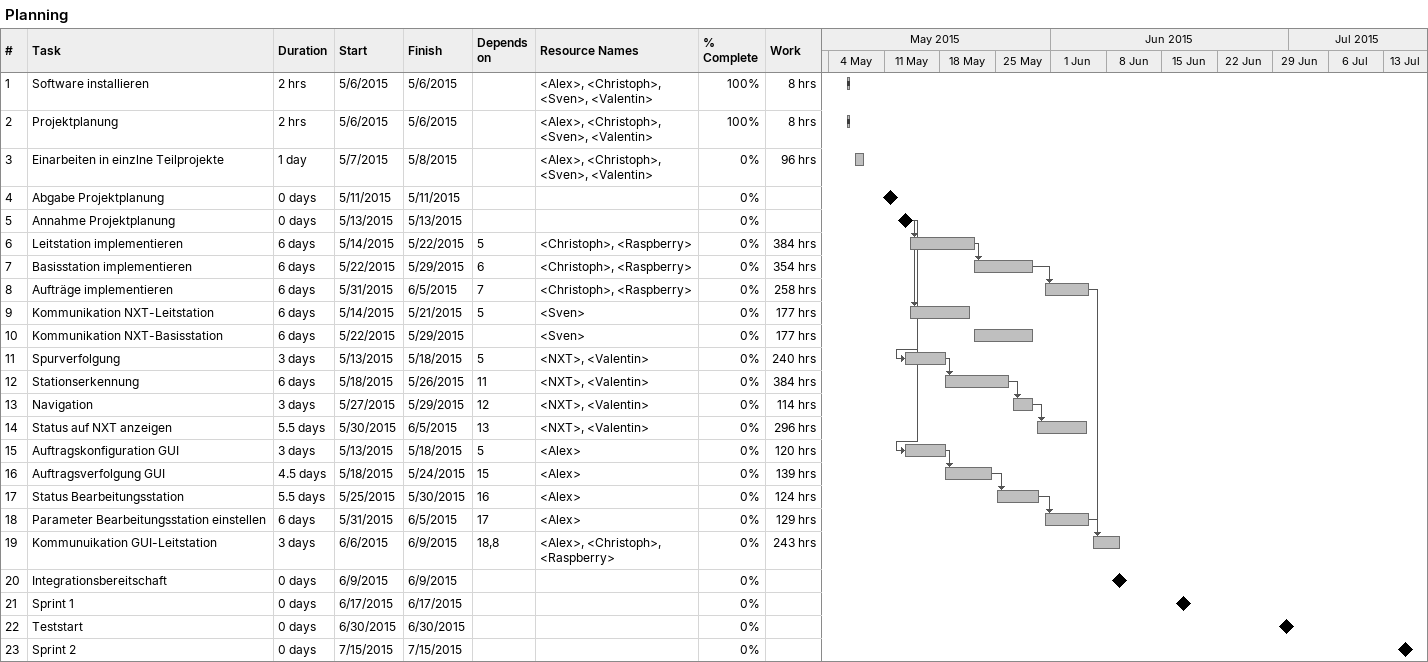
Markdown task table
Planning

| ID | Task | Duration | Start | Finish | Predecessors | Resources | % complete | Work (h) |
|---|---|---|---|---|---|---|---|---|
| 1 | Software installieren | 2h | 2015-05-06 | 2015-05-06 |  | <Alex>, <Christoph>, <Sven>, <Valentin> | 100 | 8 |
| 2 | Projektplanung | 2h | 2015-05-06 | 2015-05-06 |  | <Alex>, <Christoph>, <Sven>, <Valentin> | 100 | 8 |
| 3 | Einarbeiten in einzlne Teilprojekte | 1d | 2015-05-07 | 2015-05-08 |  | <Alex>, <Christoph>, <Sven>, <Valentin> | 0 | 96 |
| 4 | Abgabe Projektplanung | 0d | 2015-05-11 | 2015-05-11 |  |  | 0 |  |
| 5 | Annahme Projektplanung | 0d | 2015-05-13 | 2015-05-13 |  |  | 0 |  |
| 6 | Leitstation implementieren | 6d | 2015-05-14 | 2015-05-22 | 5 | <Christoph>, <Raspberry> | 0 | 384 |
| 7 | Basisstation implementieren | 6d | 2015-05-22 | 2015-05-29 | 6 | <Christoph>, <Raspberry> | 0 | 354 |
| 8 | Aufträge implementieren | 6d | 2015-05-31 | 2015-06-05 | 7 | <Christoph>, <Raspberry> | 0 | 258 |
| 9 | Kommunikation NXT-Leitstation | 6d | 2015-05-14 | 2015-05-21 | 5 | <Sven> | 0 | 177 |
| 10 | Kommunikation NXT-Basisstation | 6d | 2015-05-22 | 2015-05-29 |  | <Sven> | 0 | 177 |
| 11 | Spurverfolgung | 3d | 2015-05-13 | 2015-05-18 | 5 | <NXT>, <Valentin> | 0 | 240 |
| 12 | Stationserkennung | 6d | 2015-05-18 | 2015-05-26 | 11 | <NXT>, <Valentin> | 0 | 384 |
| 13 | Navigation | 3d | 2015-05-27 | 2015-05-29 | 12 | <NXT>, <Valentin> | 0 | 114 |
| 14 | Status auf NXT anzeigen | 5.5d | 2015-05-30 | 2015-06-05 | 13 | <NXT>, <Valentin> | 0 | 296 |
| 15 | Auftragskonfiguration GUI | 3d | 2015-05-13 | 2015-05-18 | 5 | <Alex> | 0 | 120 |
| 16 | Auftragsverfolgung GUI | 4.5d | 2015-05-18 | 2015-05-24 | 15 | <Alex> | 0 | 139 |
| 17 | Status Bearbeitungsstation | 5.5d | 2015-05-25 | 2015-05-30 | 16 | <Alex> | 0 | 124 |
| 18 | Parameter Bearbeitungsstation einstellen | 6d | 2015-05-31 | 2015-06-05 | 17 | <Alex> | 0 | 129 |
| 19 | Kommunuikation GUI-Leitstation | 3d | 2015-06-06 | 2015-06-09 | 18, 8 | <Alex>, <Christoph>, <Raspberry> | 0 | 243 |
| 20 | Integrationsbereitschaft | 0d | 2015-06-09 | 2015-06-09 |  |  | 0 |  |
| 21 | Sprint 1 | 0d | 2015-06-17 | 2015-06-17 |  |  | 0 |  |
| 22 | Teststart | 0d | 2015-06-30 | 2015-06-30 |  |  | 0 |  |
| 23 | Sprint 2 | 0d | 2015-07-15 | 2015-07-15 |  |  | 0 |  |
